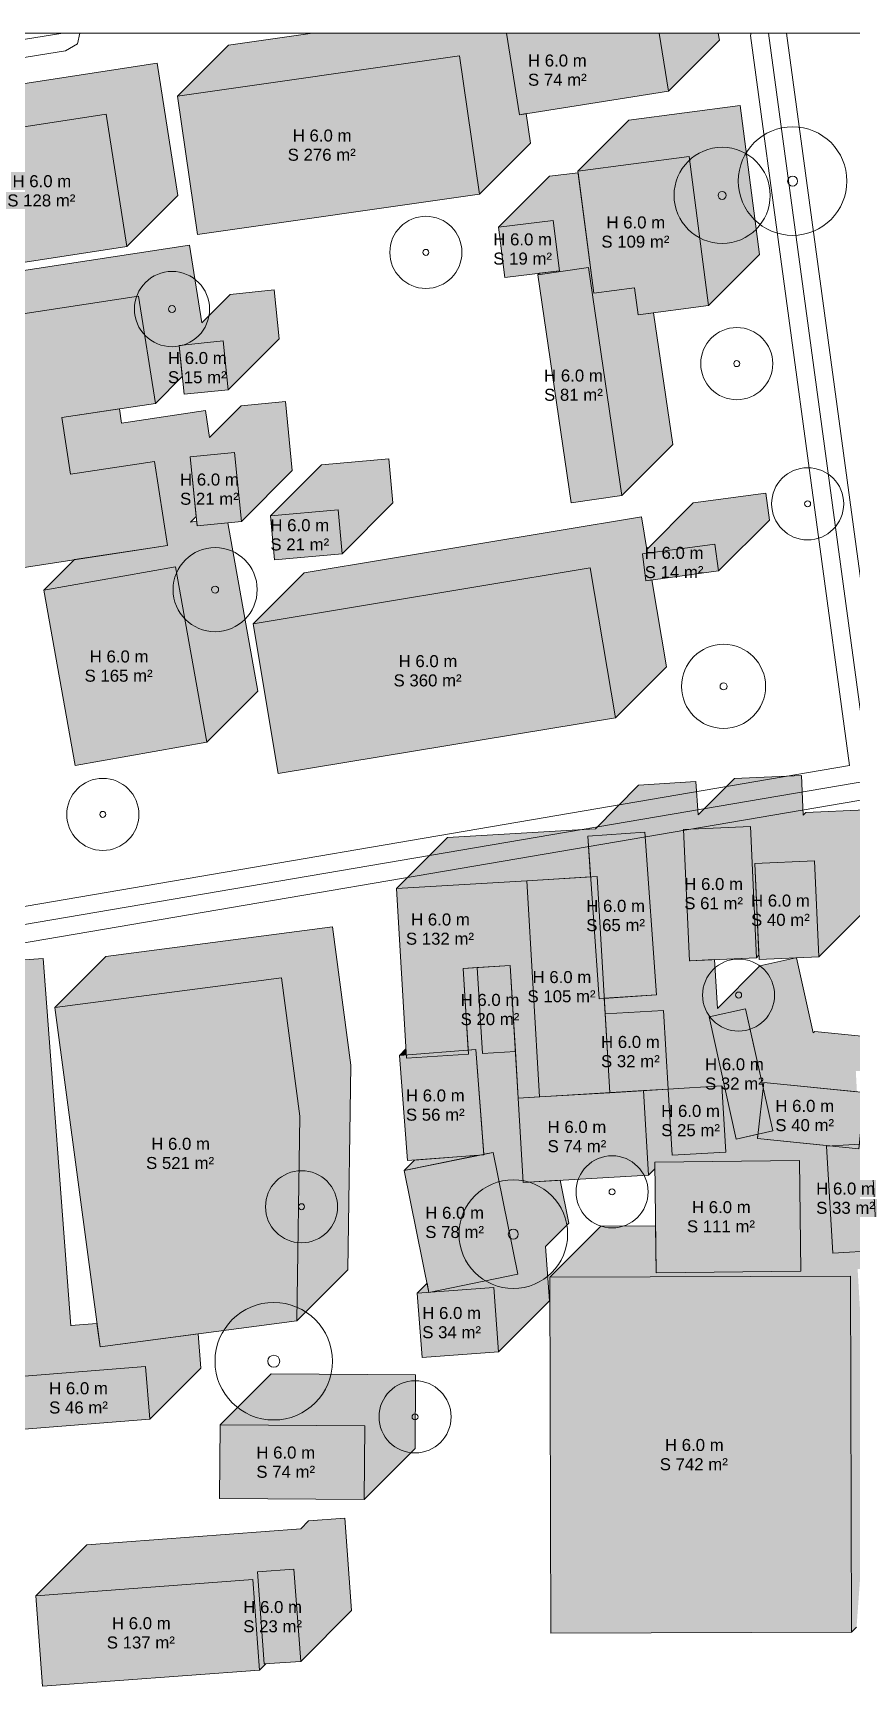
# Model space of a CAD drawing. Header units: metres. Extents: x -4 to 969, y -5 to 964.
# Drawn here: x 809.2 to 877.3, y 823.1 to 960.7 of the extents above; entities that cross this region are included whole.
import ezdxf

# ---------------------------------------------------------------- set-up
doc = ezdxf.new("R2010")
doc.units = ezdxf.units.M
doc.header["$MEASUREMENT"] = 0
for name, color, linetype, lineweight, true_color in [('TPX_BUILDING_AREAS_TEXT', 7, 'CONTINUOUS', 0, 0x000000), ('TPX_BUILDING_HEIGHTS_TEXT', 7, 'CONTINUOUS', 0, 0x000000), ('TPX_BUILDINGS', 7, 'CONTINUOUS', 0, 0x000000), ('TPX_BUILDINGS_HATCH', 7, 'CONTINUOUS', 0, 0xf0f0f0), ('TPX_BUILDINGS_SHADOWS_HATCH', 7, 'CONTINUOUS', 0, 0x000000), ('TPX_BUILDINGS_SHADOWS_OUTLINES', 7, 'CONTINUOUS', 0, 0x000000), ('TPX_FRAME_PROJECT', 7, 'CONTINUOUS', 0, 0x000000), ('TPX_ROADS_AXES', 7, 'CONTINUOUS', 0, 0x323232), ('TPX_ROADS_CONTOURS', 7, 'CONTINUOUS', 0, 0x646464), ('TPX_VEGETATION_TREES_INDIVIDUAL', 7, 'CONTINUOUS', 0, 0x136734)]:
    doc.layers.add(name, color=color, linetype=linetype, lineweight=lineweight, true_color=true_color)
doc.styles.add('TPX_TEXTE', font='arial.ttf')

# ---------------------------------------------------------------- blocks, each defined once
blk = doc.blocks.new('TREETR005_CR049')
at = {"layer": 'TPX_VEGETATION_TREES_INDIVIDUAL'}
for radius in [4.89, 0.5]:
    blk.add_circle((0, 0, 0.04), radius, dxfattribs=at)
blk = doc.blocks.new('TREETR003_CR031')
at = {"layer": 'TPX_VEGETATION_TREES_INDIVIDUAL'}
for radius in [3.13, 0.292]:
    blk.add_circle((0, 0, 0.04), radius, dxfattribs=at)
blk = doc.blocks.new('TREETR003_CR040')
at = {"layer": 'TPX_VEGETATION_TREES_INDIVIDUAL'}
for radius in [4, 0.333]:
    blk.add_circle((0, 0, 0.04), radius, dxfattribs=at)
blk = doc.blocks.new('TREETR003_CR030')
at = {"layer": 'TPX_VEGETATION_TREES_INDIVIDUAL'}
for radius in [3, 0.25]:
    blk.add_circle((0, 0, 0.04), radius, dxfattribs=at)
blk = doc.blocks.new('TREETR003_CR035')
at = {"layer": 'TPX_VEGETATION_TREES_INDIVIDUAL'}
for radius in [3.5, 0.292]:
    blk.add_circle((0, 0, 0.04), radius, dxfattribs=at)
blk = doc.blocks.new('TREETR004_CR045')
at = {"layer": 'TPX_VEGETATION_TREES_INDIVIDUAL'}
for radius in [4.52, 0.417]:
    blk.add_circle((0, 0, 0.04), radius, dxfattribs=at)

msp = doc.modelspace()

# ---------------------------------------------------------------- hatches: boundary and pattern name
at = {"layer": 'TPX_BUILDINGS_HATCH'}
for points in [[(861.27, 960.67), (848.55, 960.67), (849.64, 953.88), (862.05, 955.85), (861.27, 960.67)], [(844.66, 958.78), (821.17, 955.43), (822.83, 943.91), (846.32, 947.27), (844.66, 958.78)], [(815.25, 953.93), (803.86, 952.18), (805.58, 941.17), (816.97, 942.92), (815.25, 953.93)], [(863.76, 950.4), (854.51, 949.18), (855.84, 939.04), (859.22, 939.49), (859.52, 937.24), (865.38, 938.01), (863.76, 950.4)], [(852.46, 945.07), (847.9, 944.53), (848.41, 940.35), (852.97, 940.89), (852.46, 945.07)], [(855.39, 941.16), (851.18, 940.57), (853.95, 921.6), (858.15, 922.21), (855.39, 941.16)], [(817.94, 938.79), (798.85, 935.87), (802.05, 915.25), (820.34, 918.05), (819.26, 925.04), (812.28, 923.97), (811.55, 928.68), (819.34, 929.86), (817.94, 938.79)], [(824.98, 935.06), (821.31, 934.69), (821.72, 930.62), (825.39, 931), (824.98, 935.06)], [(825.92, 925.78), (822.24, 925.41), (822.82, 919.68), (826.49, 920.04), (825.92, 925.78)], [(834.54, 921), (828.92, 920.51), (829.24, 916.85), (834.87, 917.35), (834.54, 921)], [(865.91, 918.15), (859.87, 917.34), (860.17, 915.11), (866.21, 915.92), (865.91, 918.15)], [(821.02, 916.26), (810.06, 914.33), (812.67, 899.74), (823.62, 901.69), (821.02, 916.26)], [(855.54, 916.17), (827.48, 911.53), (829.56, 899.06), (857.64, 903.71), (855.54, 916.17)], [(868.87, 894.66), (863.3, 894.41), (863.79, 883.5), (869.37, 883.75), (868.87, 894.66)], [(860.07, 894.18), (855.32, 893.85), (856.28, 880.34), (861.04, 880.67), (860.07, 894.18)], [(874.21, 891.81), (869.22, 891.59), (869.59, 883.59), (874.57, 883.82), (874.21, 891.81)], [(856.1, 890.5), (850.25, 890.15), (851.32, 872.17), (857.17, 872.52), (856.1, 890.5)], [(850.25, 890.15), (839.4, 889.5), (840.24, 875.4), (845.39, 875.71), (844.96, 882.86), (848.87, 883.09), (849.53, 872.07), (851.32, 872.17), (850.25, 890.15)], [(829.83, 882.08), (810.97, 879.6), (814.73, 851.38), (831.11, 853.53), (831.36, 870.56), (829.83, 882.08)], [(848.87, 883.09), (846.13, 882.93), (846.57, 875.78), (849.3, 875.94), (848.87, 883.09)], [(861.64, 879.36), (856.78, 879.07), (857.17, 872.52), (862.03, 872.81), (861.64, 879.36)], [(868.45, 879.5), (865.42, 878.82), (867.69, 868.66), (870.72, 869.34), (868.45, 879.5)], [(846.02, 876.11), (839.65, 875.62), (840.31, 866.87), (846.67, 867.34), (846.02, 876.11)], [(859.97, 872.7), (849.53, 872.07), (849.94, 865.05), (860.38, 865.66), (859.97, 872.7)], [(866.48, 873.08), (862.03, 872.81), (862.35, 867.32), (866.81, 867.58), (866.48, 873.08)], [(869.98, 873.38), (869.45, 868.71), (877.88, 867.86), (878.35, 872.54), (869.98, 873.38)], [(878.91, 868.3), (875.2, 868.08), (875.73, 859.17), (879.43, 859.39), (878.91, 868.3)], [(847.44, 867.55), (840.05, 866.05), (842.11, 855.91), (849.5, 857.42), (847.44, 867.55)], [(872.94, 866.88), (860.9, 866.73), (861.01, 857.53), (873.06, 857.67), (872.94, 866.88)], [(877.2, 857.25), (852.16, 857.18), (852.25, 827.56), (877.28, 827.63), (877.2, 857.25)], [(847.5, 856.31), (841.14, 855.83), (841.55, 850.48), (847.91, 850.96), (847.5, 856.31)], [(818.52, 849.73), (808.07, 848.9), (808.41, 844.52), (818.87, 845.35), (818.52, 849.73)], [(824.72, 844.88), (824.67, 838.76), (836.72, 838.67), (836.76, 844.8), (824.72, 844.88)], [(830.86, 832.87), (827.83, 832.65), (828.4, 824.99), (831.43, 825.21), (830.86, 832.87)], [(827.45, 832.02), (809.38, 830.67), (809.93, 823.14), (828.01, 824.49), (827.45, 832.02)]]:
    msp.add_hatch(color=256, dxfattribs=at).paths.add_polyline_path(points)
at = {"layer": 'TPX_BUILDINGS_SHADOWS_HATCH'}
for points in [[(825.41, 959.67), (821.17, 955.43), (844.66, 958.78), (846.32, 947.27), (850.57, 951.51), (850.21, 953.97), (849.64, 953.88), (848.55, 960.67), (832.4, 960.67), (825.41, 959.67)], [(866.19, 960.67), (861.27, 960.67), (862.05, 955.85), (866.29, 960.09), (866.19, 960.67)], [(808.11, 956.42), (803.86, 952.18), (815.25, 953.93), (816.97, 942.92), (821.21, 947.17), (819.49, 958.18), (808.11, 956.42)], [(858.75, 953.42), (854.51, 949.18), (863.76, 950.4), (865.38, 938.01), (869.62, 942.25), (868, 954.64), (858.75, 953.42)], [(852.14, 948.77), (847.9, 944.53), (852.46, 945.07), (852.97, 940.89), (851.31, 940.69), (851.18, 940.57), (855.39, 941.16), (858.15, 922.21), (862.4, 926.45), (860.8, 937.41), (859.52, 937.24), (859.22, 939.49), (855.84, 939.04), (854.52, 949.05), (852.14, 948.77)], [(803.09, 940.12), (798.85, 935.87), (817.94, 938.79), (819.34, 929.86), (821.57, 932.1), (821.31, 934.69), (824.98, 935.06), (825.39, 931), (829.63, 935.24), (829.22, 939.31), (825.56, 938.93), (823.19, 936.57), (822.18, 943.03), (803.09, 940.12)], [(812.59, 916.87), (810.06, 914.33), (821.02, 916.26), (823.62, 901.69), (827.86, 905.93), (825.36, 919.93), (822.82, 919.68), (822.78, 920.07), (822.27, 919.98), (822.74, 920.46), (822.24, 925.41), (825.92, 925.78), (826.49, 920.04), (830.73, 924.28), (830.16, 930.02), (826.48, 929.66), (823.85, 927.03), (823.5, 929.28), (816.52, 928.21), (816.34, 929.41), (811.55, 928.68), (812.28, 923.97), (819.26, 925.04), (820.34, 918.05), (812.59, 916.87)], [(833.16, 924.75), (828.92, 920.51), (834.54, 921), (834.87, 917.35), (839.11, 921.6), (838.78, 925.25), (833.16, 924.75)], [(831.72, 915.77), (827.48, 911.53), (855.54, 916.17), (857.64, 903.71), (861.88, 907.95), (860.67, 915.18), (860.17, 915.11), (859.87, 917.34), (865.91, 918.15), (866.21, 915.92), (870.45, 920.16), (870.15, 922.39), (864.11, 921.58), (860.24, 917.71), (859.79, 920.42), (831.72, 915.77)], [(843.64, 893.74), (839.4, 889.5), (850.25, 890.15), (855.56, 890.47), (855.32, 893.85), (860.07, 894.18), (861.04, 880.67), (856.7, 880.37), (856.78, 879.07), (861.64, 879.36), (862.03, 872.81), (866.48, 873.08), (866.81, 867.58), (862.35, 867.32), (862.03, 872.81), (859.97, 872.69), (860.38, 865.66), (860.9, 866.18), (860.9, 866.73), (872.94, 866.88), (873.06, 857.67), (861.01, 857.53), (860.96, 861.44), (856.41, 861.42), (852.16, 857.18), (877.2, 857.25), (877.28, 827.63), (877.7, 828.05), (878.35, 836.96), (882.94, 836.63), (882.18, 826.27), (886.42, 830.51), (887.18, 840.88), (882.59, 841.21), (881.5, 840.12), (881.49, 844.94), (878.56, 844.77), (877.79, 857.85), (882.15, 858.12), (882.94, 845.03), (887.18, 849.27), (886.8, 855.54), (883.83, 854.76), (882.93, 858.16), (888.97, 859.75), (889.88, 856.35), (893.98, 860.45), (893.99, 860.75), (886.11, 860.47), (886.04, 862.34), (882.14, 862.1), (883.68, 863.64), (883.38, 868.69), (877.94, 868.41), (877.92, 868.25), (878.91, 868.3), (879.43, 859.39), (875.73, 859.17), (875.2, 868.08), (875.48, 868.1), (869.45, 868.71), (869.49, 869.07), (867.69, 868.66), (865.42, 878.82), (868.45, 879.5), (869.92, 872.91), (869.98, 873.38), (877.73, 872.6), (877.64, 874.31), (888.38, 874.87), (888.68, 868.96), (892.93, 873.2), (892.66, 878.38), (891.38, 878.38), (891.38, 879.04), (881.88, 878.55), (880.34, 877.01), (874.22, 877.62), (874.09, 877.49), (872.69, 883.73), (872.65, 883.73), (869.66, 883.06), (866.12, 879.52), (865.88, 883.59), (865.35, 883.57), (863.85, 883.48), (863.79, 883.5), (863.3, 894.41), (868.87, 894.66), (869.37, 883.75), (869.57, 883.95), (869.22, 891.59), (874.21, 891.81), (874.57, 883.82), (878.81, 888.06), (878.45, 896.05), (873.47, 895.83), (873.26, 895.62), (873.11, 898.9), (867.55, 898.65), (864.52, 895.63), (864.32, 898.42), (859.56, 898.09), (855.96, 894.48), (854.49, 894.39), (843.64, 893.74)], [(815.21, 883.84), (810.97, 879.6), (829.83, 882.08), (831.36, 870.56), (831.11, 853.53), (835.36, 857.77), (835.61, 874.8), (834.07, 886.32), (815.21, 883.84)], [(806.11, 883.4), (801.87, 879.16), (805.76, 879.44), (808.07, 848.72), (808.08, 848.73), (808.07, 848.9), (818.52, 849.73), (818.87, 845.35), (823.12, 849.6), (822.89, 852.45), (814.73, 851.38), (814.47, 853.31), (812.31, 853.14), (812.3, 853.13), (810, 883.69), (806.11, 883.4)], [(841.96, 856.66), (841.14, 855.83), (847.5, 856.31), (847.91, 850.96), (852.15, 855.2), (851.81, 859.72), (853.74, 861.66), (853.02, 865.23), (849.94, 865.05), (849.53, 872.07), (849.3, 875.94), (846.57, 875.78), (846.13, 882.93), (844.96, 882.86), (845.37, 876.06), (846.02, 876.11), (846.67, 867.4), (847.44, 867.55), (849.5, 857.42), (842.11, 855.91), (841.96, 856.66)], [(840.19, 876.17), (839.65, 875.62), (840.22, 875.67), (840.19, 876.17)], [(840.91, 866.91), (840.05, 866.05), (846.23, 867.31), (840.91, 866.91)], [(828.96, 849.13), (824.72, 844.88), (836.76, 844.8), (836.72, 838.67), (840.96, 842.91), (841, 849.04), (828.96, 849.13)], [(813.62, 834.91), (809.38, 830.67), (827.45, 832.02), (828.01, 824.49), (828.52, 825), (828.4, 824.99), (827.83, 832.65), (830.86, 832.87), (831.43, 825.21), (835.67, 829.45), (835.1, 837.11), (832.08, 836.9), (831.43, 836.24), (813.62, 834.91)]]:
    msp.add_hatch(color=256, dxfattribs=at).paths.add_polyline_path(points)

# ---------------------------------------------------------------- linework, layer by layer
at = {"layer": 'TPX_BUILDINGS', "elevation": 0.04}
for points in [[(861.27, 960.67), (848.55, 960.67), (849.64, 953.88), (862.05, 955.85)], [(844.66, 958.78), (821.17, 955.43), (822.83, 943.91), (846.32, 947.27)], [(815.25, 953.93), (803.86, 952.18), (805.58, 941.17), (816.97, 942.92)], [(863.76, 950.4), (854.51, 949.18), (855.84, 939.04), (859.22, 939.49), (859.52, 937.24), (865.38, 938.01)], [(852.46, 945.07), (847.9, 944.53), (848.41, 940.35), (852.97, 940.89)], [(855.39, 941.16), (851.18, 940.57), (853.95, 921.6), (858.15, 922.21)], [(817.94, 938.79), (798.85, 935.87), (802.05, 915.25), (820.34, 918.05), (819.26, 925.04), (812.28, 923.97), (811.55, 928.68), (819.34, 929.86)], [(824.98, 935.06), (821.31, 934.69), (821.72, 930.62), (825.39, 931)], [(825.92, 925.78), (822.24, 925.41), (822.82, 919.68), (826.49, 920.04)], [(834.54, 921), (828.92, 920.51), (829.24, 916.85), (834.87, 917.35)], [(865.91, 918.15), (859.87, 917.34), (860.17, 915.11), (866.21, 915.92)], [(821.02, 916.26), (810.06, 914.33), (812.67, 899.74), (823.62, 901.69)], [(855.54, 916.17), (827.48, 911.53), (829.56, 899.06), (857.64, 903.71)], [(868.87, 894.66), (863.3, 894.41), (863.79, 883.5), (869.37, 883.75)], [(860.07, 894.18), (855.32, 893.85), (856.28, 880.34), (861.04, 880.67)], [(874.21, 891.81), (869.22, 891.59), (869.59, 883.59), (874.57, 883.82)], [(856.1, 890.5), (850.25, 890.15), (851.32, 872.17), (857.17, 872.52)], [(850.25, 890.15), (839.4, 889.5), (840.24, 875.4), (845.39, 875.71), (844.96, 882.86), (848.87, 883.09), (849.53, 872.07), (851.32, 872.17)], [(829.83, 882.08), (810.97, 879.6), (814.73, 851.38), (831.11, 853.53), (831.36, 870.56)], [(848.87, 883.09), (846.13, 882.93), (846.57, 875.78), (849.3, 875.94)], [(861.64, 879.36), (856.78, 879.07), (857.17, 872.52), (862.03, 872.81)], [(868.45, 879.5), (865.42, 878.82), (867.69, 868.66), (870.72, 869.34)], [(846.02, 876.11), (839.65, 875.62), (840.31, 866.87), (846.67, 867.34)], [(859.97, 872.7), (849.53, 872.07), (849.94, 865.05), (860.38, 865.66)], [(866.48, 873.08), (862.03, 872.81), (862.35, 867.32), (866.81, 867.58)], [(869.98, 873.38), (869.45, 868.71), (877.88, 867.86), (878.35, 872.54)], [(878.91, 868.3), (875.2, 868.08), (875.73, 859.17), (879.43, 859.39)], [(847.44, 867.55), (840.05, 866.05), (842.11, 855.91), (849.5, 857.42)], [(872.94, 866.88), (860.9, 866.73), (861.01, 857.53), (873.06, 857.67)], [(877.2, 857.25), (852.16, 857.18), (852.25, 827.56), (877.28, 827.63)], [(847.5, 856.31), (841.14, 855.83), (841.55, 850.48), (847.91, 850.96)], [(818.52, 849.73), (808.07, 848.9), (808.41, 844.52), (818.87, 845.35)], [(824.72, 844.88), (824.67, 838.76), (836.72, 838.67), (836.76, 844.8)], [(830.86, 832.87), (827.83, 832.65), (828.4, 824.99), (831.43, 825.21)], [(827.45, 832.02), (809.38, 830.67), (809.93, 823.14), (828.01, 824.49)]]:
    msp.add_lwpolyline(points, close=True, dxfattribs=at)
at = {"layer": 'TPX_BUILDINGS_SHADOWS_OUTLINES', "elevation": 0.04}
for points in [[(825.41, 959.67), (821.17, 955.43), (844.66, 958.78), (846.32, 947.27), (850.57, 951.51), (850.21, 953.97), (849.64, 953.88), (848.55, 960.67), (832.4, 960.67)], [(866.19, 960.67), (861.27, 960.67), (862.05, 955.85), (866.29, 960.09)], [(808.11, 956.42), (803.86, 952.18), (815.25, 953.93), (816.97, 942.92), (821.21, 947.17), (819.49, 958.18)], [(858.75, 953.42), (854.51, 949.18), (863.76, 950.4), (865.38, 938.01), (869.62, 942.25), (868, 954.64)], [(852.14, 948.77), (847.9, 944.53), (852.46, 945.07), (852.97, 940.89), (851.31, 940.69), (851.18, 940.57), (855.39, 941.16), (858.15, 922.21), (862.4, 926.45), (860.8, 937.41), (859.52, 937.24), (859.22, 939.49), (855.84, 939.04), (854.52, 949.05)], [(803.09, 940.12), (798.85, 935.87), (817.94, 938.79), (819.34, 929.86), (821.57, 932.1), (821.31, 934.69), (824.98, 935.06), (825.39, 931), (829.63, 935.24), (829.22, 939.31), (825.56, 938.93), (823.19, 936.57), (822.18, 943.03)], [(812.59, 916.87), (810.06, 914.33), (821.02, 916.26), (823.62, 901.69), (827.86, 905.93), (825.36, 919.93), (822.82, 919.68), (822.78, 920.07), (822.27, 919.98), (822.74, 920.46), (822.24, 925.41), (825.92, 925.78), (826.49, 920.04), (830.73, 924.28), (830.16, 930.02), (826.48, 929.66), (823.85, 927.03), (823.5, 929.28), (816.52, 928.21), (816.34, 929.41), (811.55, 928.68), (812.28, 923.97), (819.26, 925.04), (820.34, 918.05)], [(833.16, 924.75), (828.92, 920.51), (834.54, 921), (834.87, 917.35), (839.11, 921.6), (838.78, 925.25)], [(831.72, 915.77), (827.48, 911.53), (855.54, 916.17), (857.64, 903.71), (861.88, 907.95), (860.67, 915.18), (860.17, 915.11), (859.87, 917.34), (865.91, 918.15), (866.21, 915.92), (870.45, 920.16), (870.15, 922.39), (864.11, 921.58), (860.24, 917.71), (859.79, 920.42)], [(815.21, 883.84), (810.97, 879.6), (829.83, 882.08), (831.36, 870.56), (831.11, 853.53), (835.36, 857.77), (835.61, 874.8), (834.07, 886.32)], [(806.11, 883.4), (801.87, 879.16), (805.76, 879.44), (808.07, 848.72), (808.08, 848.73), (808.07, 848.9), (818.52, 849.73), (818.87, 845.35), (823.12, 849.6), (822.89, 852.45), (814.73, 851.38), (814.47, 853.31), (812.31, 853.14), (812.3, 853.13), (810, 883.69)], [(841.96, 856.66), (841.14, 855.83), (847.5, 856.31), (847.91, 850.96), (852.15, 855.2), (851.81, 859.72), (853.74, 861.66), (853.02, 865.23), (849.94, 865.05), (849.53, 872.07), (849.3, 875.94), (846.57, 875.78), (846.13, 882.93), (844.96, 882.86), (845.37, 876.06), (846.02, 876.11), (846.67, 867.4), (847.44, 867.55), (849.5, 857.42), (842.11, 855.91)], [(840.19, 876.17), (839.65, 875.62), (840.22, 875.67)], [(840.91, 866.91), (840.05, 866.05), (846.23, 867.31)], [(828.96, 849.13), (824.72, 844.88), (836.76, 844.8), (836.72, 838.67), (840.96, 842.91), (841, 849.04)], [(813.62, 834.91), (809.38, 830.67), (827.45, 832.02), (828.01, 824.49), (828.52, 825), (828.4, 824.99), (827.83, 832.65), (830.86, 832.87), (831.43, 825.21), (835.67, 829.45), (835.1, 837.11), (832.08, 836.9), (831.43, 836.24)]]:
    msp.add_lwpolyline(points, close=True, dxfattribs=at)
for points in [[(878.45, 896.05), (873.47, 895.83), (873.26, 895.62), (873.11, 898.9), (867.55, 898.65), (864.52, 895.63), (864.32, 898.42), (859.56, 898.09), (855.96, 894.48), (854.49, 894.39), (843.64, 893.74), (839.4, 889.5), (850.25, 890.15), (855.56, 890.47), (855.32, 893.85), (860.07, 894.18), (861.04, 880.67), (856.7, 880.37), (856.78, 879.07), (861.64, 879.36), (862.03, 872.81), (866.48, 873.08), (866.81, 867.58), (862.35, 867.32), (862.03, 872.81), (859.97, 872.69), (860.38, 865.66), (860.9, 866.18), (860.9, 866.73), (872.94, 866.88), (873.06, 857.67), (861.01, 857.53), (860.96, 861.44), (856.41, 861.42), (852.16, 857.18), (877.2, 857.25), (877.28, 827.63), (877.7, 828.05)], [(880.34, 877.01), (874.22, 877.62), (874.09, 877.49), (872.69, 883.73), (872.65, 883.73), (869.66, 883.06), (866.12, 879.52), (865.88, 883.59), (865.35, 883.57), (863.85, 883.48), (863.79, 883.5), (863.3, 894.41), (868.87, 894.66), (869.37, 883.75), (869.57, 883.95), (869.22, 891.59), (874.21, 891.81), (874.57, 883.82), (878.81, 888.06)], [(879.43, 859.39), (875.73, 859.17), (875.2, 868.08), (875.48, 868.1), (869.45, 868.71), (869.49, 869.07), (867.69, 868.66), (865.42, 878.82), (868.45, 879.5), (869.92, 872.91), (869.98, 873.38), (877.73, 872.6)]]:
    msp.add_lwpolyline(points, dxfattribs=at)
at = {"layer": 'TPX_FRAME_PROJECT', "elevation": 0}
msp.add_lwpolyline([(0, 0), (966.9, 0), (966.9, 960.67), (0, 960.67)], close=True, dxfattribs=at)
at = {"layer": 'TPX_ROADS_AXES', "elevation": 0.03}
for points in [[(811.63, 960.67), (778.98, 955.42)], [(878.8, 898.5), (870.37, 960.67)], [(878.8, 898.5), (790.49, 883.45)]]:
    msp.add_lwpolyline(points, dxfattribs=at)
at = {"layer": 'TPX_ROADS_CONTOURS', "elevation": 0.03}
for points in [[(780.94, 954.22), (811.86, 959.19), (812.84, 959.79), (813.05, 960.67), (802.17, 960.67)], [(880.08, 900.18), (871.88, 960.67), (868.93, 960.67), (868.88, 960.47), (877.12, 899.74), (791.98, 885.22)], [(792.45, 882.26), (879.02, 897.02), (891.95, 898.69), (906.4, 899.03), (916.19, 897.94), (930.82, 893.17), (940.06, 889.22), (946.26, 885.18), (943.35, 876.43), (929.86, 835.9), (929.83, 835.77), (925.75, 818.73)]]:
    msp.add_lwpolyline(points, dxfattribs=at)

# ---------------------------------------------------------------- block references
at = {"layer": 'TPX_VEGETATION_TREES_INDIVIDUAL'}
for name, p in [('TREETR004_CR045', (872.38, 948.36, 0.04)), ('TREETR003_CR040', (866.51, 947.17, 0.04)), ('TREETR003_CR030', (841.85, 942.43, 0.04)), ('TREETR003_CR031', (820.72, 937.71, 0.04)), ('TREETR003_CR030', (867.73, 933.17, 0.04)), ('TREETR003_CR030', (873.63, 921.51, 0.04)), ('TREETR003_CR035', (824.31, 914.37, 0.04)), ('TREETR003_CR035', (866.63, 906.32, 0.04)), ('TREETR003_CR030', (814.96, 895.67, 0.04)), ('TREETR003_CR030', (867.88, 880.64, 0.04)), ('TREETR003_CR030', (857.35, 864.27, 0.04)), ('TREETR003_CR030', (831.5, 863.03, 0.04)), ('TREETR004_CR045', (849.13, 860.75, 0.04)), ('TREETR005_CR049', (829.19, 850.18, 0.04)), ('TREETR003_CR030', (840.95, 845.55, 0.04))]:
    msp.add_blockref(name, p, dxfattribs=at)

# ---------------------------------------------------------------- texts
at = {"layer": 'TPX_BUILDING_AREAS_TEXT', "style": 'TPX_TEXTE'}
for s, p in [('S 74 m²', (850.35, 956.29, 0.05)), ('S 276 m²', (830.35, 950.05, 0.05)), ('S 128 m²', (807.01, 946.25, 0.05)), ('S 109 m²', (856.46, 942.82, 0.05)), ('S 19 m²', (847.46, 941.41, 0.05)), ('S 15 m²', (820.38, 931.54, 0.05)), ('S 81 m²', (851.69, 930.08, 0.05)), ('S 21 m²', (821.39, 921.43, 0.05)), ('S 21 m²', (828.91, 917.63, 0.05)), ('S 14 m²', (860.07, 915.33, 0.05)), ('S 165 m²', (813.44, 906.71, 0.05)), ('S 360 m²', (839.16, 906.32, 0.05)), ('S 61 m²', (863.36, 887.78, 0.05)), ('S 65 m²', (855.2, 885.96, 0.05)), ('S 40 m²', (868.92, 886.4, 0.05)), ('S 132 m²', (840.19, 884.83, 0.05)), ('S 105 m²', (850.31, 880.04, 0.05)), ('S 20 m²', (844.74, 878.14, 0.05)), ('S 32 m²', (856.43, 874.64, 0.05)), ('S 32 m²', (865.09, 872.78, 0.05)), ('S 56 m²', (840.19, 870.19, 0.05)), ('S 25 m²', (861.44, 868.9, 0.05)), ('S 40 m²', (870.94, 869.32, 0.05)), ('S 74 m²', (851.98, 867.57, 0.05)), ('S 521 m²', (818.56, 866.17, 0.05)), ('S 33 m²', (874.34, 862.44, 0.05)), ('S 78 m²', (841.8, 860.43, 0.05)), ('S 111 m²', (863.58, 860.9, 0.05)), ('S 34 m²', (841.55, 852.09, 0.05)), ('S 46 m²', (810.49, 845.83, 0.05)), ('S 742 m²', (861.32, 841.11, 0.05)), ('S 74 m²', (827.74, 840.48, 0.05)), ('S 23 m²', (826.65, 827.63, 0.05)), ('S 137 m²', (815.29, 826.28, 0.05))]:
    msp.add_text(s, height=1, dxfattribs=at).set_placement(p)
at = {"layer": 'TPX_BUILDING_HEIGHTS_TEXT', "style": 'TPX_TEXTE'}
for p in [(850.35, 957.89, 0.05), (830.77, 951.65, 0.05), (807.44, 947.85, 0.05), (856.88, 944.42, 0.05), (847.46, 943.01, 0.05), (820.38, 933.14, 0.05), (851.69, 931.68, 0.05), (821.39, 923.03, 0.05), (828.91, 919.23, 0.05), (860.07, 916.93, 0.05), (813.87, 908.31, 0.05), (839.58, 907.92, 0.05), (863.36, 889.38, 0.05), (868.92, 888, 0.05), (855.2, 887.56, 0.05), (840.62, 886.43, 0.05), (850.73, 881.64, 0.05), (844.74, 879.74, 0.05), (856.43, 876.24, 0.05), (865.09, 874.38, 0.05), (840.19, 871.79, 0.05), (861.44, 870.5, 0.05), (870.94, 870.92, 0.05), (851.98, 869.17, 0.05), (818.99, 867.77, 0.05), (874.34, 864.04, 0.05), (841.8, 862.03, 0.05), (864, 862.5, 0.05), (841.55, 853.69, 0.05), (810.49, 847.43, 0.05), (861.75, 842.71, 0.05), (827.74, 842.08, 0.05), (826.65, 829.23, 0.05), (815.72, 827.88, 0.05)]:
    msp.add_text('H 6.0 m', height=1, dxfattribs=at).set_placement(p)

doc.saveas('drawing.dxf')
